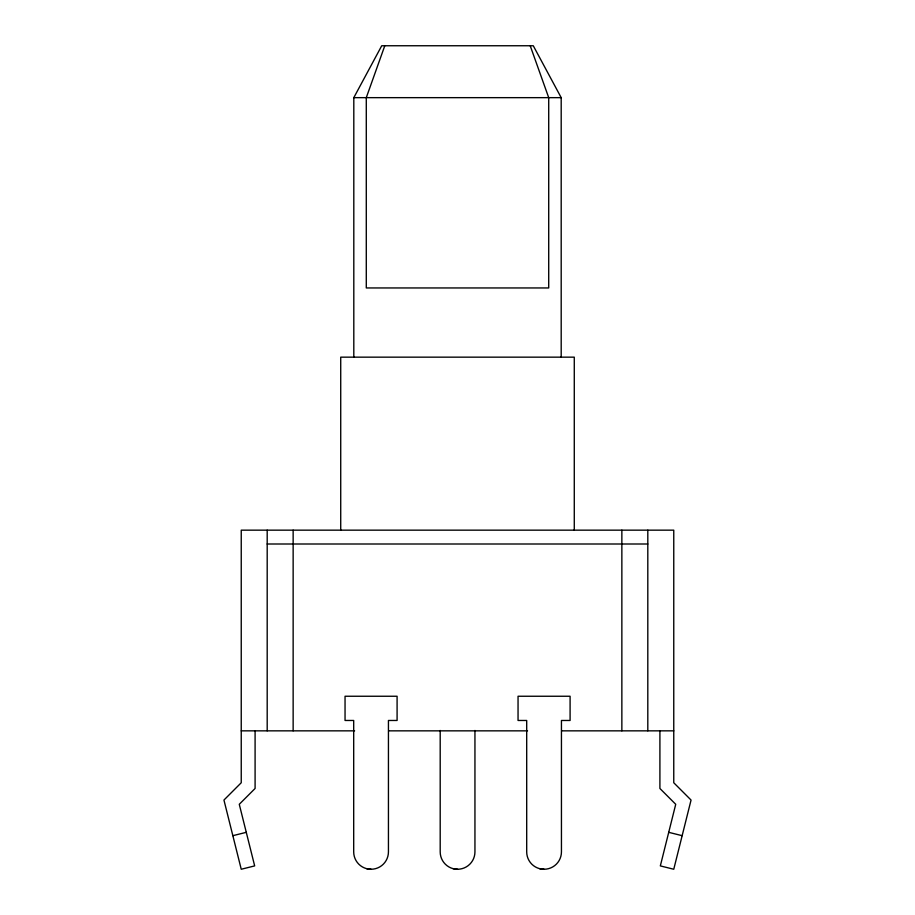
<?xml version="1.0" encoding="UTF-8"?>
<svg xmlns="http://www.w3.org/2000/svg" width="915" height="915" viewBox="0 0 915 915"><rect width="100%" height="100%" fill="white"/><g stroke="black" fill="none" stroke-linecap="round" stroke-linejoin="round"><path stroke-width="1.37" d="M384.792 45.75L366.286 97.653L366.286 287.95L548.714 287.95L548.714 97.653L530.208 45.75M353.808 357.159L353.808 97.653L381.727 45.75L533.273 45.75L561.192 97.653L561.192 357.159M232.856 835.681L246.284 832.33M353.808 97.653L561.192 97.653M267.191 544.002L647.809 544.002M241.24 730.845L354.597 730.845M388.898 730.845L527.532 730.845M561.833 730.845L673.76 730.845M539.576 868.655L544.07 869.25A17.374 17.374 0 0 0 561.444 851.876L561.444 720.471L570.091 720.471L570.091 696.246L518.05 696.246L518.05 720.471L526.697 720.471L526.697 851.876A17.374 17.374 0 0 0 544.07 869.25M453.074 868.655L457.569 869.25A17.374 17.374 0 0 0 474.942 851.876L474.942 730.467M366.572 868.655L371.067 869.25A17.374 17.374 0 0 0 388.44 851.876L388.44 720.471L397.087 720.471L397.087 696.246L345.047 696.246L345.047 720.471L353.693 720.471L353.693 851.876A17.374 17.374 0 0 0 371.067 869.25M668.716 832.33L682.144 835.681M659.909 730.845L659.909 788.478L675.727 804.296L660.333 865.899L673.76 869.25L691.054 800.053L673.76 782.748L673.76 530.162L241.24 530.162L241.24 782.748L223.946 800.053L241.24 869.25L254.667 865.899L239.273 804.296L255.091 788.478L255.091 730.845M647.809 530.162L647.809 730.845M621.857 530.162L621.857 730.845M574.277 530.162L574.277 357.159L340.723 357.159L340.723 530.162M440.195 730.467L440.195 851.876A17.374 17.374 0 0 0 457.569 869.25M293.143 530.162L293.143 730.845M267.191 530.162L267.191 730.845"/></g></svg>
